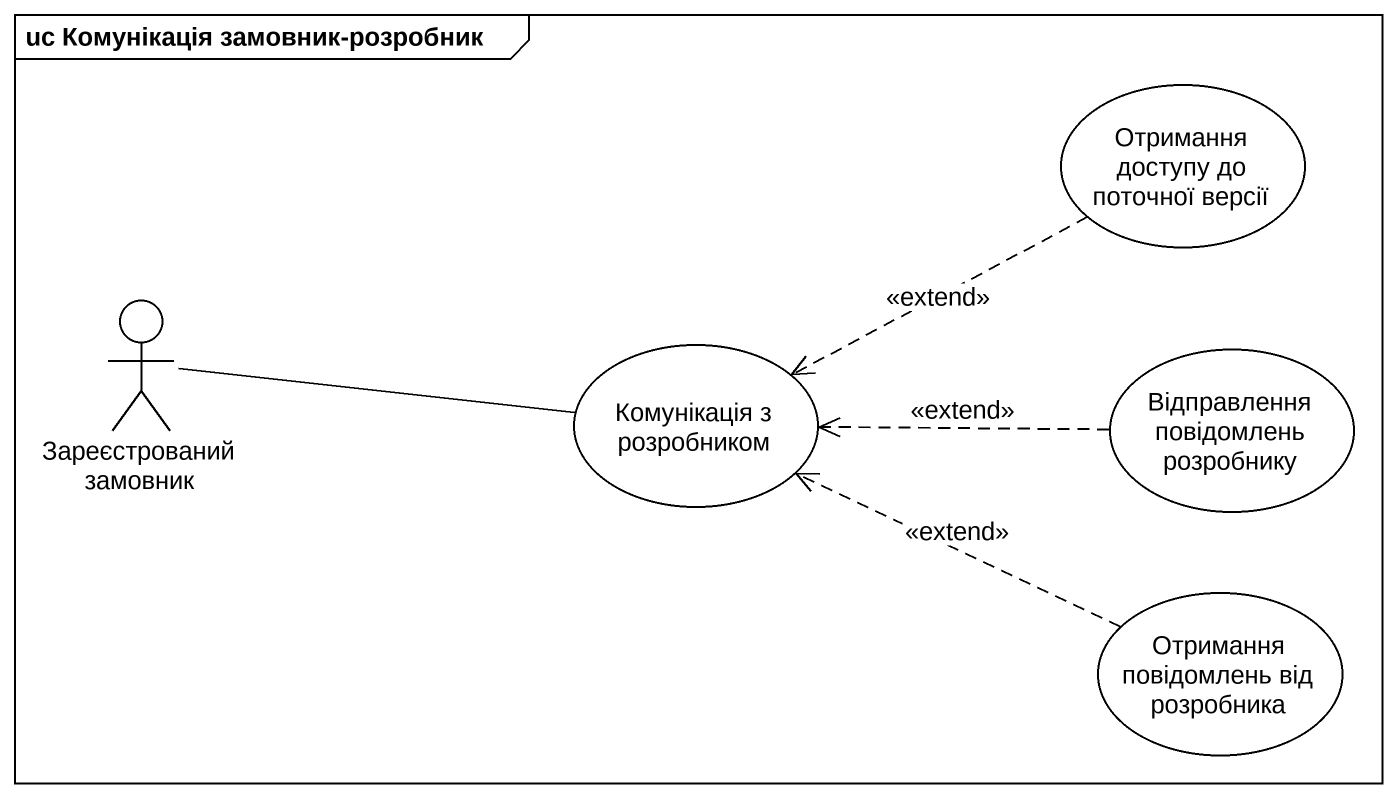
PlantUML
@startuml
mainframe uc Комунікація замовник-розробник
usecase "Отримання доступу до поточної версії" as Отримання_доступу_до
actor "Зареєстрований замовник" as Зареєстрований_замовник
usecase "Комунікація з розробником" as Комунікація_з_розробником
usecase "Відправлення повідомлень розробнику" as Відправлення_повідомлень
usecase "Отримання повідомлень від розробника" as Отримання_повідомлень_від
Отримання_доступу_до .left.> Комунікація_з_розробником : <<extend>>
Зареєстрований_замовник -right- Комунікація_з_розробником
Відправлення_повідомлень .left.> Комунікація_з_розробником : <<extend>>
Отримання_повідомлень_від .left.> Комунікація_з_розробником : <<extend>>
@enduml
